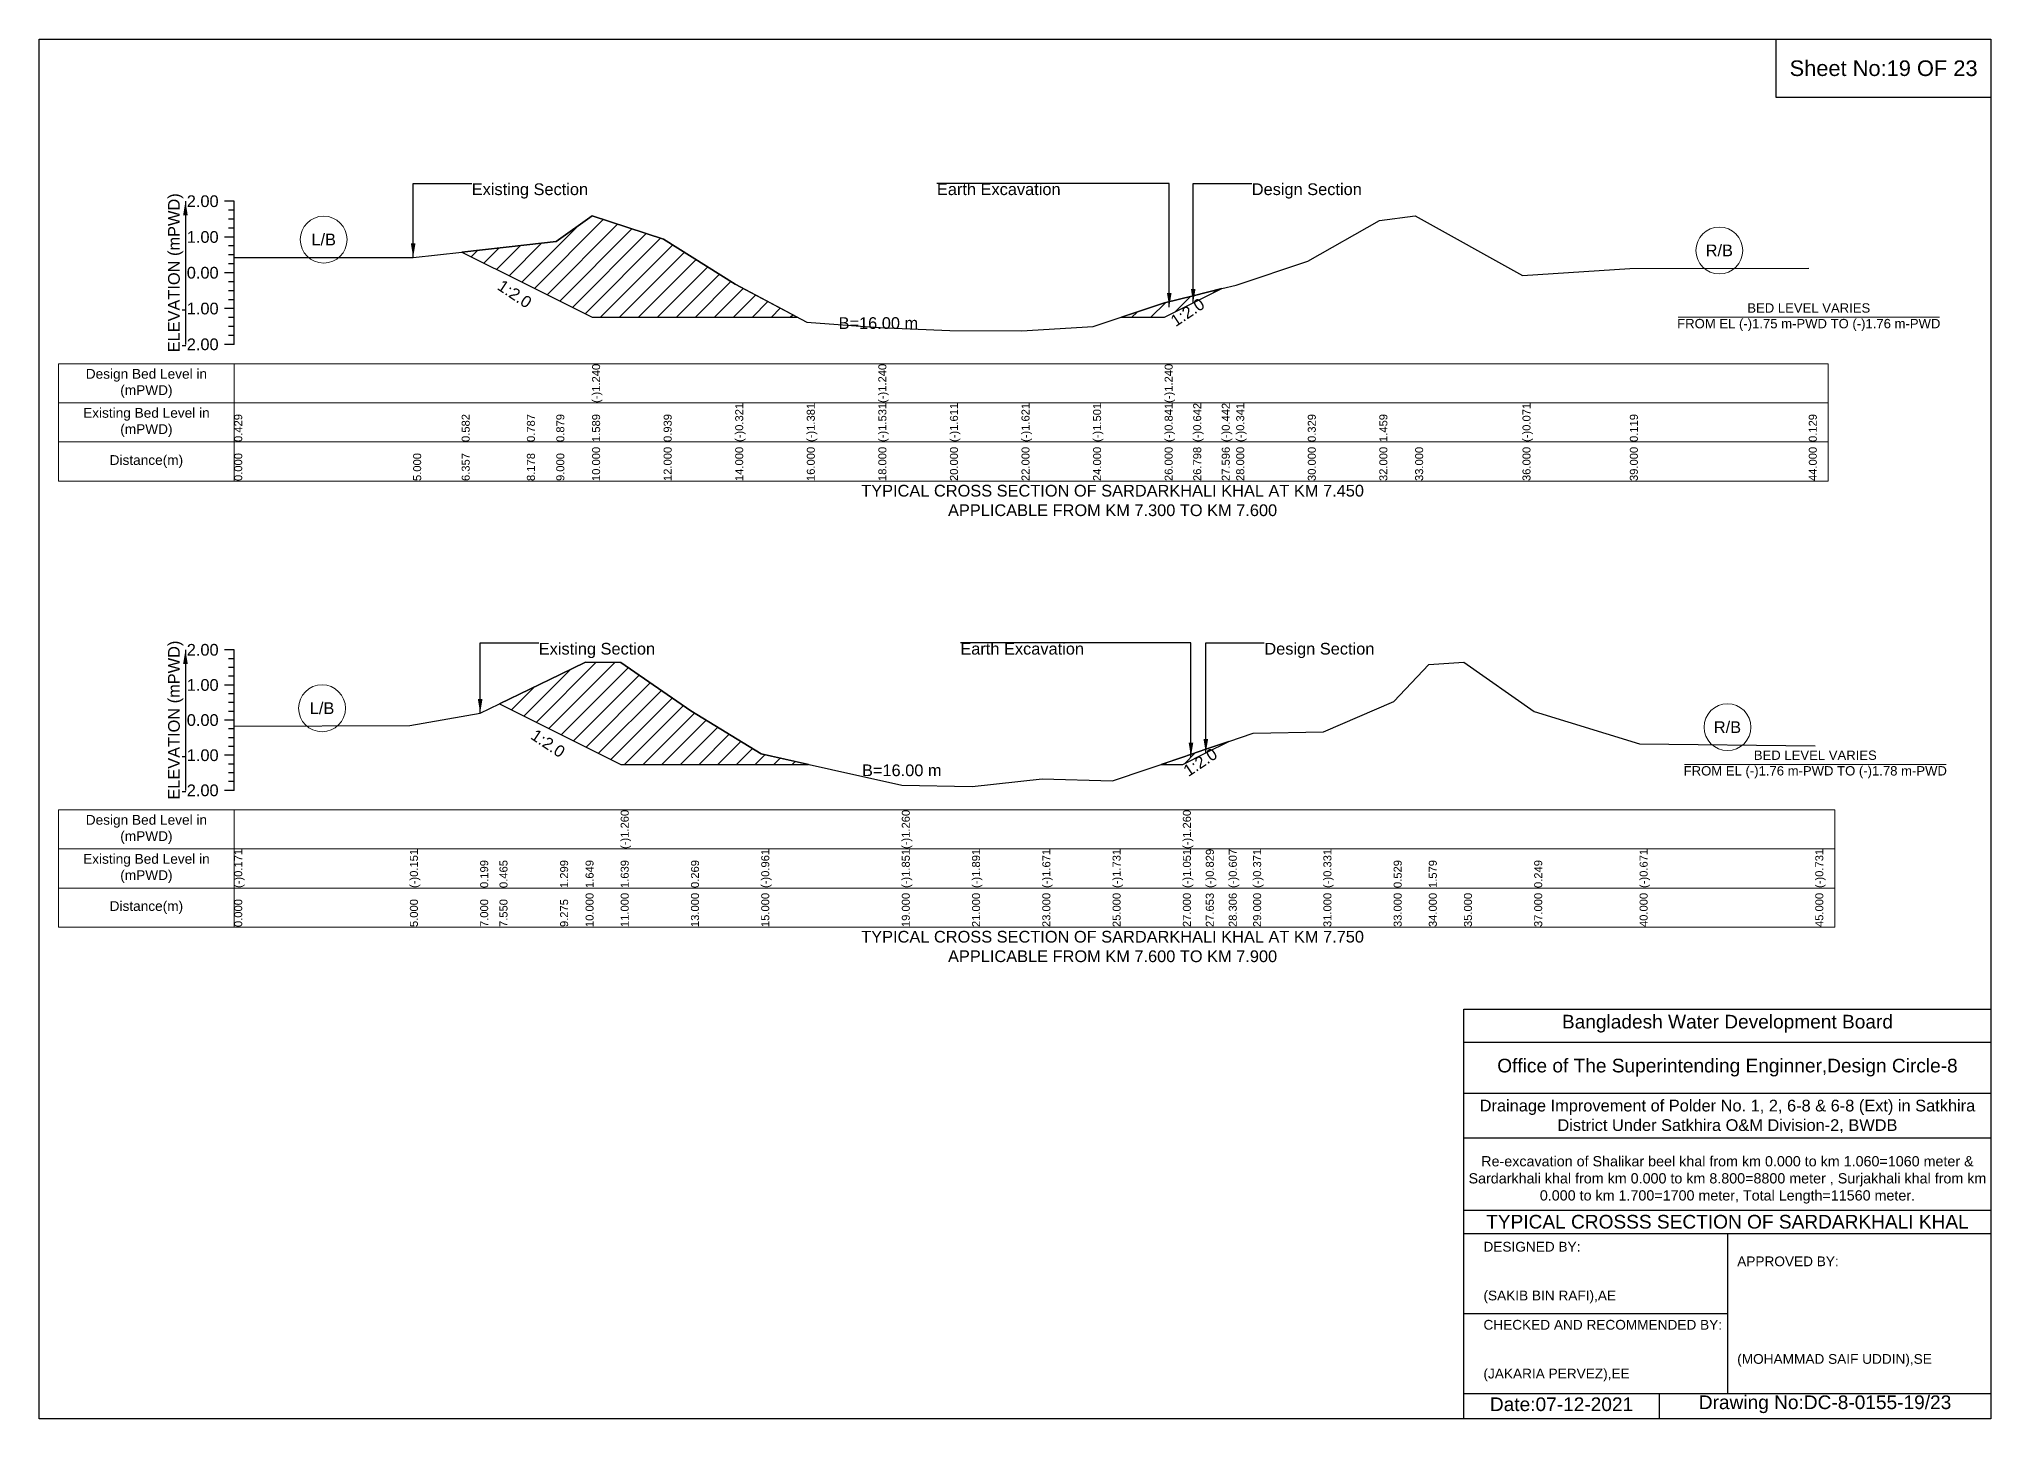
# Model space of a CAD drawing. Header units: inches. Extents: x 93000 to 506000, y -4242 to 0.
# Drawn here: x 280000 to 286000, y -4242 to 0 of the extents above; entities that cross this region are included whole.
import ezdxf

# ---------------------------------------------------------------- set-up
doc = ezdxf.new("R2010")
doc.units = ezdxf.units.IN
doc.header["$LTSCALE"] = 7
doc.header["$MEASUREMENT"] = 0
for name, color, linetype, lineweight in [('Cross section Data Border', 7, 'Continuous', 9), ('Cross Section Labels', 7, 'Continuous', 9), ('Existing_Bed_Level for Xsection', 7, 'Continuous', 25)]:
    doc.layers.add(name, color=color, linetype=linetype, lineweight=lineweight)
doc.styles.get("Standard").update_dxf_attribs({"font": 'arial.ttf'})
doc.dimstyles.get("Standard").update_dxf_attribs({"dimtxt": 0.18, "dimasz": 0.18, "dimexe": 0.18, "dimexo": 0.0625, "dimgap": 0.09, "dimtad": 0, "dimtih": 1, "dimtoh": 1, "dimdec": 4, "dimzin": 0, "dimdsep": 46, "dimtxsty": 'Standard', "dimcen": 0.09, "dimadec": 0, "dimazin": 0, "dimtfac": 1, "dimtdec": 4, "dimtofl": 0, "dimtmove": 0, "dimatfit": 3, "dimfxl": 1, "dimtolj": 1, "dimtzin": 0, "dimarcsym": 0})

msp = doc.modelspace()

# ---------------------------------------------------------------- hatches: boundary and pattern name
at = {"layer": 'Existing_Bed_Level for Xsection'}
h = msp.add_hatch(dxfattribs=at)
h.set_pattern_fill('ANSI31', color=256, scale=330, style=0)
h.paths.add_polyline_path([(281299.2, -654.7), (281499.6, -754.9), (281590, -800.1), (281700, -855.1), (281920, -855.1), (282140, -855.1), (282330.7, -855.1), (282140, -754), (281920, -615.4), (281700, -543.9), (281590, -622), (281499.6, -632.2)])
h = msp.add_hatch(dxfattribs=at)
h.set_pattern_fill('ANSI31', color=256, scale=330, style=0)
h.paths.add_polyline_path([(283327, -855.1), (283460, -855.1), (283547.8, -811.2), (283635.6, -767.3), (283547.8, -789.3), (283460, -811.2)])
h = msp.add_hatch(dxfattribs=at)
h.set_pattern_fill('ANSI31', color=256, scale=324, style=0)
h.paths.add_polyline_path([(281415.4, -2043.6), (281601.7, -2136.7), (281680, -2175.9), (281788, -2229.9), (282004, -2229.9), (282220, -2229.9), (282365.1, -2229.9), (282220, -2197.6), (282004, -2064.7), (281788, -1916.8), (281680, -1915.7), (281601.7, -1953.5)])
h = msp.add_hatch(dxfattribs=at)
h.set_pattern_fill('ANSI31', color=256, scale=324, style=0)
h.paths.add_polyline_path([(283449.6, -2229.9), (283516, -2229.9), (283586.5, -2194.6), (283657.1, -2159.3), (283586.5, -2183.3), (283516, -2207.3)])

# ---------------------------------------------------------------- linework, layer by layer
for points in [[(280000, 0), (286000, 0), (286000, -4242), (280000, -4242)], [(285340, 0), (286000, 0), (286000, -180), (285340, -180)]]:
    msp.add_lwpolyline(points, close=True)
for points in [[(284380, -4242), (284380, -2982), (286000, -2982)], [(284380, -3084), (286000, -3084)], [(284380, -3240), (286000, -3240)], [(284380, -3378), (286000, -3378)], [(284380, -3600), (286000, -3600)], [(284380, -3672), (286000, -3672)], [(285190, -3672), (285190, -4164)], [(284380, -3918), (285190, -3918)], [(284380, -4164), (286000, -4164)], [(284980, -4164), (284980, -4242)]]:
    msp.add_lwpolyline(points)
at = {"layer": 'Cross section Data Border'}
for points in [[(280060, -998.7), (285500, -998.7), (285500, -1358.7), (280060, -1358.7)], [(280060, -2369.8), (285520, -2369.8), (285520, -2729.8), (280060, -2729.8)]]:
    msp.add_lwpolyline(points, close=True, dxfattribs=at)
for points in [[(280600, -998.7), (280600, -1358.7)], [(280060, -1118.7), (285500, -1118.7)], [(280060, -1238.7), (285500, -1238.7)], [(280600, -2369.8), (280600, -2729.8)], [(280060, -2489.8), (285520, -2489.8)], [(280060, -2609.8), (285520, -2609.8)]]:
    msp.add_lwpolyline(points, dxfattribs=at)
at = {"layer": 'Cross Section Labels'}
for points in [[(285038.1, -855.1), (285841.9, -855.1)], [(285058.1, -2229.9), (285861.9, -2229.9)]]:
    msp.add_lwpolyline(points, dxfattribs=at)
for centre in [(280875, -616.5), (285165, -650), (280870, -2057.2), (285190, -2115.5)]:
    msp.add_circle(centre, 72, dxfattribs=at)
at = {"layer": 'Existing_Bed_Level for Xsection'}
for points in [[(280600, -498.7), (280570, -498.7)], [(280600, -526.2), (280582, -526.2)], [(280600, -938.7), (280600, -828.7), (280600, -718.7), (280600, -608.7), (280600, -498.7)], [(280600, -553.7), (280582, -553.7)], [(280600, -581.2), (280582, -581.2)], [(280600, -671.5), (281150, -671.5), (281299.2, -654.7), (281499.6, -632.2), (281590, -622), (281700, -543.9), (281700, -543.9), (281920, -615.4), (282140, -754), (282360, -870.6), (282580, -887.1), (282580, -887.1), (282800, -895.9), (283020, -897), (283240, -883.8), (283460, -811.2), (283460, -811.2), (283547.8, -789.3), (283635.6, -767.3), (283680, -756.2), (283900, -682.5), (284120, -558.2), (284230, -543.9), (284560, -726.5), (284890, -705.6), (285440, -704.5)], [(280600, -608.7), (280570, -608.7)], [(280600, -636.2), (280582, -636.2)], [(280600, -718.7), (280570, -718.7)], [(280600, -663.7), (280582, -663.7)], [(280600, -691.2), (280582, -691.2)], [(280600, -746.2), (280582, -746.2)], [(280600, -773.7), (280582, -773.7)], [(280600, -828.7), (280570, -828.7)], [(280600, -801.2), (280582, -801.2)], [(280600, -856.2), (280582, -856.2)], [(280600, -883.7), (280582, -883.7)], [(280600, -938.7), (280570, -938.7)], [(280600, -911.2), (280582, -911.2)], [(280600, -1877.8), (280570, -1877.8)], [(280600, -1904.8), (280582, -1904.8)], [(280600, -2309.8), (280600, -2201.8), (280600, -2093.8), (280600, -1985.8), (280600, -1877.8)], [(280600, -2112.2), (281140, -2110.1), (281356, -2072.3), (281415.4, -2043.6), (281601.7, -1953.5), (281680, -1915.7), (281788, -1916.8), (281788, -1916.8), (282004, -2064.7), (282220, -2197.6), (282652, -2293.7), (282652, -2293.7), (282868, -2298), (283084, -2274.2), (283300, -2280.7), (283516, -2207.3), (283516, -2207.3), (283586.5, -2183.3), (283657.1, -2159.3), (283732, -2133.8), (283948, -2129.5), (284164, -2036.6), (284272, -1923.2), (284380, -1915.7), (284596, -2066.9), (284920, -2166.2), (285460, -2172.7)], [(280600, -1931.8), (280582, -1931.8)], [(280600, -1958.8), (280582, -1958.8)], [(280600, -1985.8), (280570, -1985.8)], [(280600, -2012.8), (280582, -2012.8)], [(280600, -2039.8), (280582, -2039.8)], [(280600, -2093.8), (280570, -2093.8)], [(280600, -2066.8), (280582, -2066.8)], [(280600, -2120.8), (280582, -2120.8)], [(280600, -2147.8), (280582, -2147.8)], [(280600, -2201.8), (280570, -2201.8)], [(280600, -2174.8), (280582, -2174.8)], [(280600, -2228.8), (280582, -2228.8)], [(280600, -2255.8), (280582, -2255.8)], [(280600, -2309.8), (280570, -2309.8)], [(280600, -2282.8), (280582, -2282.8)]]:
    msp.add_lwpolyline(points, dxfattribs=at)
for points in [[(281299.2, -654.7), (281299.2, -654.7), (281499.6, -754.9), (281590, -800.1), (281700, -855.1), (281700, -855.1), (281920, -855.1), (282140, -855.1), (282330.7, -855.1), (282140, -754), (281920, -615.4), (281700, -543.9), (281700, -543.9), (281590, -622), (281499.6, -632.2), (281299.2, -654.7)], [(283327, -855.1), (283460, -855.1), (283460, -855.1), (283547.8, -811.2), (283635.6, -767.3), (283635.6, -767.3), (283635.6, -767.3), (283547.8, -789.3), (283460, -811.2), (283460, -811.2)], [(281415.4, -2043.6), (281415.4, -2043.6), (281601.7, -2136.7), (281680, -2175.9), (281788, -2229.9), (281788, -2229.9), (282004, -2229.9), (282220, -2229.9), (282365.1, -2229.9), (282220, -2197.6), (282004, -2064.7), (281788, -1916.8), (281788, -1916.8), (281680, -1915.7), (281601.7, -1953.5), (281415.4, -2043.6)], [(283449.6, -2229.9), (283516, -2229.9), (283516, -2229.9), (283586.5, -2194.6), (283657.1, -2159.3), (283657.1, -2159.3), (283657.1, -2159.3), (283586.5, -2183.3), (283516, -2207.3), (283516, -2207.3)]]:
    msp.add_lwpolyline(points, close=True, dxfattribs=at)

# ---------------------------------------------------------------- texts
at = {"attachment_point": 5}
for s, insert, char_height in [('Sheet No:19 OF 23', (285670, -90), 48), ('Bangladesh Water Development Board', (285190, -3027), 42), ('Office of The Superintending Enginner,Design Circle-8', (285190, -3162), 42)]:
    msp.add_mtext(s, dxfattribs=dict(at, insert=insert, char_height=char_height))
for s, insert, char_height, width, attachment_point in [('Drainage Improvement of Polder No. 1, 2, 6-8 & 6-8 (Ext) in Satkhira District Under Satkhira O&M Division-2, BWDB', (285190, -3312), 36, 1680, 5), ('Re-excavation of Shalikar beel khal from km 0.000 to km 1.060=1060 meter & Sardarkhali khal from km 0.000 to km 8.800=8800 meter , Surjakhali khal from km 0.000 to km 1.700=1700 meter, Total Length=11560 meter.', (285190, -3507), 31.4683, 1620, 5), ('TYPICAL CROSSS SECTION OF SARDARKHALI KHAL', (285190, -3636), 42, 1680, 5), ('DESIGNED BY:^J^J^J(SAKIB BIN RAFI),AE', (284440, -3792), 30, 840, 4), ('APPROVED BY:^J^J^J^J^J^J(MOHAMMAD SAIF UDDIN),SE', (285220, -3912), 30, 840, 4), ('CHECKED AND RECOMMENDED BY:^J^J^J(JAKARIA PERVEZ),EE', (284440, -4032), 30, 840, 4), ('Date:07-12-2021', (284680, -4197), 42, 840, 5), ('Drawing No:DC-8-0155-19/23', (285490, -4197), 42, 1320, 5)]:
    msp.add_mtext(s, dxfattribs=dict(insert=insert, char_height=char_height, width=width, attachment_point=attachment_point))
at = {"layer": 'Cross section Data Border', "char_height": 30, "width": 480, "attachment_point": 5}
for s, insert in [('Design Bed Level in (mPWD)', (280330, -1058.7)), ('Existing Bed Level in (mPWD)', (280330, -1178.7)), ('Distance(m)', (280330, -1298.7)), ('Design Bed Level in (mPWD)', (280330, -2429.8)), ('Existing Bed Level in (mPWD)', (280330, -2549.8)), ('Distance(m)', (280330, -2669.8))]:
    msp.add_mtext(s, dxfattribs=dict(at, insert=insert))
at = {"layer": 'Cross Section Labels'}
for s, insert, char_height, attachment_point in [('Existing Section', (281330, -443.7), 36, 1), ('Earth Excavation', (282760, -443.7), 36, 1), ('Design Section', (283727.8, -443.7), 36, 1), ('L/B', (280875, -616.5), 36, 5), ('R/B', (285165, -650), 36, 5), ('BED LEVEL VARIES ^JFROM EL (-)1.75 m-PWD TO (-)1.76 m-PWD', (285440, -855.1), 28.8, 5), ('B=16.00 m', (282580, -855.1), 36, 2), ('TYPICAL CROSS SECTION OF SARDARKHALI KHAL AT KM 7.450^JAPPLICABLE FROM KM 7.300 TO KM 7.600', (283300, -1418.7), 36, 5), ('Existing Section', (281536, -1856.2), 36, 1), ('Earth Excavation', (282832, -1856.2), 36, 1), ('Design Section', (283766.5, -1856.2), 36, 1), ('L/B', (280870, -2057.2), 36, 5), ('R/B', (285190, -2115.5), 36, 5), ('BED LEVEL VARIES ^JFROM EL (-)1.76 m-PWD TO (-)1.78 m-PWD', (285460, -2229.9), 28.8, 5), ('B=16.00 m', (282652, -2229.9), 36, 2), ('TYPICAL CROSS SECTION OF SARDARKHALI KHAL AT KM 7.750^JAPPLICABLE FROM KM 7.600 TO KM 7.900', (283300, -2789.8), 36, 5)]:
    msp.add_mtext(s, dxfattribs=dict(at, insert=insert, char_height=char_height, attachment_point=attachment_point))
at = {"layer": 'Cross Section Labels', "char_height": 36, "attachment_point": 2}
for insert, rotation in [((281472.1, -768.7), 326.30993), ((283520.3, -825), 33.69007), ((281574.7, -2150.2), 326.30993), ((283559.5, -2208.1), 33.69007)]:
    msp.add_mtext('1:2.0', dxfattribs=dict(at, insert=insert, rotation=rotation))
at = {"layer": 'Existing_Bed_Level for Xsection', "rotation": 90}
for s, insert, char_height, attachment_point in [('ELEVATION (mPWD)', (280420, -718.7), 36, 5), ('(-)1.240', (281700, -1118.7), 24.6, 1), ('(-)1.240', (282580, -1118.7), 24.6, 1), ('(-)1.240', (283460, -1118.7), 24.6, 1), ('(-)0.321', (282140, -1238.7), 24.6, 1), ('(-)1.381', (282360, -1238.7), 24.6, 1), ('(-)1.531', (282580, -1238.7), 24.6, 1), ('(-)1.611', (282800, -1238.7), 24.6, 1), ('(-)1.621', (283020, -1238.7), 24.6, 1), ('(-)1.501', (283240, -1238.7), 24.6, 1), ('(-)0.841', (283460, -1238.7), 24.6, 1), ('(-)0.642', (283547.8, -1238.7), 24.6, 1), ('(-)0.442', (283635.6, -1238.7), 24.6, 1), ('(-)0.341', (283680, -1238.7), 24.6, 1), ('(-)0.071', (284560, -1238.7), 24.6, 1), ('0.429', (280600, -1238.7), 24.6, 1), ('0.582', (281299.2, -1238.7), 24.6, 1), ('0.787', (281499.6, -1238.7), 24.6, 1), ('0.879', (281590, -1238.7), 24.6, 1), ('1.589', (281700, -1238.7), 24.6, 1), ('0.939', (281920, -1238.7), 24.6, 1), ('0.329', (283900, -1238.7), 24.6, 1), ('1.459', (284120, -1238.7), 24.6, 1), ('0.119', (284890, -1238.7), 24.6, 1), ('0.129', (285440, -1238.7), 24.6, 1), ('10.000', (281700, -1358.7), 24.6, 1), ('12.000', (281920, -1358.7), 24.6, 1), ('14.000', (282140, -1358.7), 24.6, 1), ('16.000', (282360, -1358.7), 24.6, 1), ('18.000', (282580, -1358.7), 24.6, 1), ('20.000', (282800, -1358.7), 24.6, 1), ('22.000', (283020, -1358.7), 24.6, 1), ('24.000', (283240, -1358.7), 24.6, 1), ('26.000', (283460, -1358.7), 24.6, 1), ('26.798', (283547.8, -1358.7), 24.6, 1), ('27.596', (283635.6, -1358.7), 24.6, 1), ('28.000', (283680, -1358.7), 24.6, 1), ('30.000', (283900, -1358.7), 24.6, 1), ('32.000', (284120, -1358.7), 24.6, 1), ('33.000', (284230, -1358.7), 24.6, 1), ('36.000', (284560, -1358.7), 24.6, 1), ('39.000', (284890, -1358.7), 24.6, 1), ('44.000', (285440, -1358.7), 24.6, 1), ('0.000', (280600, -1358.7), 24.6, 1), ('5.000', (281150, -1358.7), 24.6, 1), ('6.357', (281299.2, -1358.7), 24.6, 1), ('8.178', (281499.6, -1358.7), 24.6, 1), ('9.000', (281590, -1358.7), 24.6, 1), ('ELEVATION (mPWD)', (280420, -2093.8), 36, 5), ('(-)1.260', (281788, -2489.8), 24.6, 1), ('(-)1.260', (282652, -2489.8), 24.6, 1), ('(-)1.260', (283516, -2489.8), 24.6, 1), ('(-)0.171', (280600, -2609.8), 24.6, 1), ('(-)0.151', (281140, -2609.8), 24.6, 1), ('(-)0.961', (282220, -2609.8), 24.6, 1), ('(-)1.851', (282652, -2609.8), 24.6, 1), ('(-)1.891', (282868, -2609.8), 24.6, 1), ('(-)1.671', (283084, -2609.8), 24.6, 1), ('(-)1.731', (283300, -2609.8), 24.6, 1), ('(-)1.051', (283516, -2609.8), 24.6, 1), ('(-)0.829', (283586.5, -2609.8), 24.6, 1), ('(-)0.607', (283657.1, -2609.8), 24.6, 1), ('(-)0.371', (283732, -2609.8), 24.6, 1), ('(-)0.331', (283948, -2609.8), 24.6, 1), ('(-)0.671', (284920, -2609.8), 24.6, 1), ('(-)0.731', (285460, -2609.8), 24.6, 1), ('0.199', (281356, -2609.8), 24.6, 1), ('0.465', (281415.4, -2609.8), 24.6, 1), ('1.299', (281601.7, -2609.8), 24.6, 1), ('1.649', (281680, -2609.8), 24.6, 1), ('1.639', (281788, -2609.8), 24.6, 1), ('0.269', (282004, -2609.8), 24.6, 1), ('0.529', (284164, -2609.8), 24.6, 1), ('1.579', (284272, -2609.8), 24.6, 1), ('0.249', (284596, -2609.8), 24.6, 1), ('10.000', (281680, -2729.8), 24.6, 1), ('11.000', (281788, -2729.8), 24.6, 1), ('13.000', (282004, -2729.8), 24.6, 1), ('15.000', (282220, -2729.8), 24.6, 1), ('19.000', (282652, -2729.8), 24.6, 1), ('21.000', (282868, -2729.8), 24.6, 1), ('23.000', (283084, -2729.8), 24.6, 1), ('25.000', (283300, -2729.8), 24.6, 1), ('27.000', (283516, -2729.8), 24.6, 1), ('27.653', (283586.5, -2729.8), 24.6, 1), ('28.306', (283657.1, -2729.8), 24.6, 1), ('29.000', (283732, -2729.8), 24.6, 1), ('31.000', (283948, -2729.8), 24.6, 1), ('33.000', (284164, -2729.8), 24.6, 1), ('34.000', (284272, -2729.8), 24.6, 1), ('35.000', (284380, -2729.8), 24.6, 1), ('37.000', (284596, -2729.8), 24.6, 1), ('40.000', (284920, -2729.8), 24.6, 1), ('45.000', (285460, -2729.8), 24.6, 1), ('0.000', (280600, -2729.8), 24.6, 1), ('5.000', (281140, -2729.8), 24.6, 1), ('7.000', (281356, -2729.8), 24.6, 1), ('7.550', (281415.4, -2729.8), 24.6, 1), ('9.275', (281601.7, -2729.8), 24.6, 1)]:
    msp.add_mtext(s, dxfattribs=dict(at, insert=insert, char_height=char_height, attachment_point=attachment_point))
at = {"layer": 'Existing_Bed_Level for Xsection', "char_height": 36, "attachment_point": 6}
for s, insert in [('2.00', (280552, -498.7)), ('1.00', (280552, -608.7)), ('0.00', (280552, -718.7)), ('-1.00', (280552, -828.7)), ('-2.00', (280552, -938.7)), ('2.00', (280552, -1877.8)), ('1.00', (280552, -1985.8)), ('0.00', (280552, -2093.8)), ('-1.00', (280552, -2201.8)), ('-2.00', (280552, -2309.8))]:
    msp.add_mtext(s, dxfattribs=dict(at, insert=insert))

# ---------------------------------------------------------------- leaders
at = {"layer": 'Cross Section Labels', "annotation_type": 0, "has_hookline": 1}
for points, hookline_direction, text_width in [([(281150, -671.5), (281150, -443.7), (281329.9, -443.7)], 0, 350.4), ([(283474.2, -823.8), (283474.2, -443.7), (282760.1, -443.7)], 1, 372.7), ([(283547.8, -811.2), (283547.8, -443.7), (283727.7, -443.7)], 0, 330.9), ([(281356, -2072.3), (281356, -1856.2), (281535.9, -1856.2)], 0, 350.4), ([(283540.9, -2206.3), (283540.9, -1856.2), (282832.1, -1856.2)], 1, 372.7), ([(283586.5, -2194.6), (283586.5, -1856.2), (283766.4, -1856.2)], 0, 330.9)]:
    msp.add_leader(points, dimstyle='Standard', override={"dimasz": 43.2}, dxfattribs=dict(at, hookline_direction=hookline_direction, text_width=text_width))
at = {"layer": 'Existing_Bed_Level for Xsection'}
for points in [[(280450, -498.7), (280450, -938.7)], [(280450, -1877.8), (280450, -2309.8)]]:
    msp.add_leader(points, dimstyle='Standard', override={"dimasz": 43.2}, dxfattribs=at)

doc.saveas('drawing.dxf')
